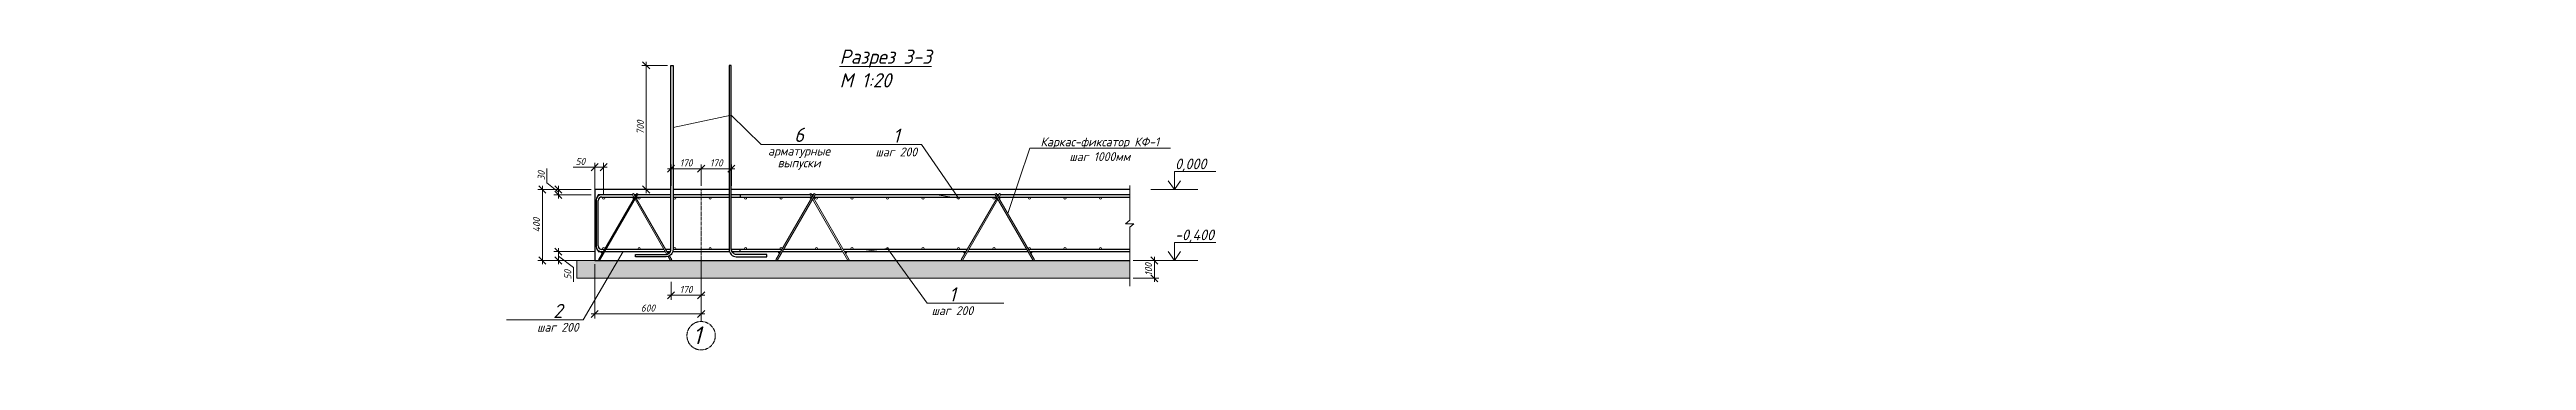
# Model space of a CAD drawing. Header units: millimetres. Extents: x 339888 to 1025294, y -263818 to -40540.
# Drawn here: x 488674 to 502632, y -67402 to -65650 of the extents above; entities that cross this region are included whole.
import ezdxf
from ezdxf import colors
from ezdxf.entities.mleader import LeaderData, LeaderLine
from ezdxf.math import Vec2, Vec3

# ---------------------------------------------------------------- set-up
doc = ezdxf.new("R2010")
doc.units = ezdxf.units.MM
doc.linetypes.add('CENTER2', pattern=[28.575, 19.05, -3.175, 3.175, -3.175])
doc.layers.get('0').update_dxf_attribs({"lineweight": 15})
for name, color, linetype, lineweight in [('0 @ 20', 7, 'Continuous', 15), ('Оси', 126, 'CENTER2', 15), ('Размеры', 250, 'Continuous', 18), ('Размеры @ 20', 250, 'Continuous', 18)]:
    doc.layers.add(name, color=color, linetype=linetype, lineweight=lineweight)
doc.styles.add('ГОСТ 2', font='GOST_Common Italic.ttf', dxfattribs={"height": 2})
doc.styles.add('ГОСТ 2.5', font='GOST_Common Italic.ttf', dxfattribs={"height": 2.5})
doc.styles.add('ГОСТ 3', font='GOST_Common Italic.ttf', dxfattribs={"height": 3})
doc.styles.add('Размерный 2', font='isocpeui.ttf', dxfattribs={"height": 2})
doc.dimstyles.new('ISO-25', dxfattribs={"dimtxt": 2, "dimasz": 1.8, "dimexe": 1, "dimexo": 2, "dimtad": 1, "dimdec": 0, "dimlfac": 100, "dimtxsty": 'Размерный 2', "dimblk": 'OBLIQUE', "dimcen": 2, "dimdle": 1, "dimclrd": 251, "dimclre": 251, "dimadec": 0, "dimazin": 0, "dimtfac": 1, "dimtdec": 0, "dimtmove": 0, "dimatfit": 3, "dimfxl": 1, "dimlwd": 15, "dimlwe": 15, "dimarcsym": 0})
doc.dimstyles.new('ГОСТ_2К', dxfattribs={"dimtxt": 2, "dimasz": 2, "dimexe": 1.25, "dimexo": 1, "dimtad": 1, "dimdec": 0, "dimtxsty": 'ГОСТ 2', "dimblk": 'OBLIQUE', "dimcen": -2.5, "dimdle": 1, "dimclrd": 251, "dimclre": 251, "dimclrt": 256, "dimadec": 1, "dimazin": 0, "dimtfac": 1, "dimtdec": 0, "dimtmove": 0, "dimatfit": 3, "dimfxl": 1, "dimlwd": 15, "dimlwe": 15, "dimarcsym": 1})

# ---------------------------------------------------------------- blocks, each defined once
blk = doc.blocks.new('_Oblique')
at = {"color": 0, "linetype": 'ByBlock', "lineweight": -2}
blk.add_line((-0.5, -0.5), (0.5, 0.5), dxfattribs=at)
blk = doc.blocks.new('*D900')
at = {"color": 251, "lineweight": 15, "transparency": 16777216}
for p, q in [((491746, -66859), (491746, -67165)), ((492346, -66831), (492346, -67165)), ((492366, -67140), (491726, -67140))]:
    blk.add_line(p, q, dxfattribs=at)
at = {"layer": 'Defpoints', "color": 0, "lineweight": 15, "transparency": 16777216}
for p in [(491746, -66839), (492346, -66811), (491746, -67140)]:
    blk.add_point(p, dxfattribs=at)
at = {"color": 251, "lineweight": 15, "transparency": 16777216, "xscale": 40, "yscale": 40, "zscale": 40, "rotation": 180}
blk.add_blockref('_Oblique', (491746, -67140), dxfattribs=at)
at = {"color": 251, "lineweight": 15, "transparency": 16777216, "xscale": 40, "yscale": 40, "zscale": 40}
blk.add_blockref('_Oblique', (492346, -67140), dxfattribs=at)
at = {"lineweight": 15, "transparency": 16777216, "insert": (492046, -67107), "char_height": 40, "attachment_point": 5, "style": 'ГОСТ 2'}
blk.add_mtext('600', dxfattribs=at)
blk = doc.blocks.new('*D901')
at = {"color": 251, "lineweight": 15, "transparency": 16777216}
for p, q in [((491746, -66467), (491746, -66288)), ((491796, -66467), (491796, -66288)), ((491746, -66313), (491625, -66313)), ((491816, -66313), (491746, -66313))]:
    blk.add_line(p, q, dxfattribs=at)
at = {"layer": 'Defpoints', "color": 0, "lineweight": 15, "transparency": 16777216}
for p in [(491746, -66313), (491746, -66487), (491796, -66487)]:
    blk.add_point(p, dxfattribs=at)
at = {"color": 251, "lineweight": 15, "transparency": 16777216, "xscale": 40, "yscale": 40, "zscale": 40, "rotation": 180}
blk.add_blockref('_Oblique', (491746, -66313), dxfattribs=at)
at = {"color": 251, "lineweight": 15, "transparency": 16777216, "xscale": 40, "yscale": 40, "zscale": 40}
blk.add_blockref('_Oblique', (491796, -66313), dxfattribs=at)
at = {"lineweight": 15, "transparency": 16777216, "insert": (491665, -66281), "char_height": 40, "attachment_point": 5, "style": 'ГОСТ 2'}
blk.add_mtext('50', dxfattribs=at)
blk = doc.blocks.new('*U896')
at = {"layer": 'Размеры', "lineweight": 15}
blk.add_circle((0, 0), 6, dxfattribs=at)
blk = doc.blocks.new('*U897')
at = {"layer": 'Размеры', "color": 0, "linetype": 'ByBlock', "lineweight": -2, "transparency": 16777216}
for p in [(0, 0), (200, 0), (400, 0), (600, 0), (800, 0), (1000, 0), (1200, 0), (1400, 0), (1600, 0), (1800, 0), (2000, 0), (2200, 0), (2400, 0), (2600, 0), (2800, 0)]:
    blk.add_blockref('*U896', p, dxfattribs=at)
blk = doc.blocks.new('*D902')
at = {"color": 251, "lineweight": 15, "transparency": 16777216}
for p, q in [((491746, -66789), (491516, -66789)), ((491726, -66839), (491516, -66839)), ((491541, -66769), (491541, -66859)), ((491541, -66814), (491626, -66879)), ((491626, -66879), (491626, -66960))]:
    blk.add_line(p, q, dxfattribs=at)
at = {"layer": 'Defpoints', "color": 0, "lineweight": 15, "transparency": 16777216}
for p in [(491541, -66839), (491746, -66839), (491766, -66789)]:
    blk.add_point(p, dxfattribs=at)
at = {"color": 251, "lineweight": 15, "transparency": 16777216, "xscale": 40, "yscale": 40, "zscale": 40}
for p, rotation in [((491541, -66789), 90), ((491541, -66839), 270)]:
    blk.add_blockref('_Oblique', p, dxfattribs=dict(at, rotation=rotation))
at = {"lineweight": 15, "transparency": 16777216, "insert": (491594, -66919), "char_height": 40, "attachment_point": 5, "rotation": 90, "style": 'ГОСТ 2'}
blk.add_mtext('50', dxfattribs=at)
blk = doc.blocks.new('*D903')
at = {"color": 251, "lineweight": 15, "transparency": 16777216}
for p, q in [((491477, -66402), (491477, -66321)), ((491541, -66454), (491477, -66402)), ((491726, -66439), (491516, -66439)), ((491541, -66489), (491541, -66419)), ((491726, -66469), (491516, -66469))]:
    blk.add_line(p, q, dxfattribs=at)
at = {"layer": 'Defpoints', "color": 0, "lineweight": 15, "transparency": 16777216}
for p in [(491541, -66439), (491746, -66439), (491746, -66469)]:
    blk.add_point(p, dxfattribs=at)
at = {"color": 251, "lineweight": 15, "transparency": 16777216, "xscale": 40, "yscale": 40, "zscale": 40}
for p, rotation in [((491541, -66439), 90), ((491541, -66469), 270)]:
    blk.add_blockref('_Oblique', p, dxfattribs=dict(at, rotation=rotation))
at = {"lineweight": 15, "transparency": 16777216, "insert": (491445, -66361), "char_height": 40, "attachment_point": 5, "rotation": 90, "style": 'ГОСТ 2'}
blk.add_mtext('30', dxfattribs=at)
blk = doc.blocks.new('*U898')
at = {"layer": 'Размеры', "lineweight": 15}
blk.add_circle((0, 0), 6, dxfattribs=at)
blk = doc.blocks.new('*U899')
at = {"layer": 'Размеры', "color": 0, "linetype": 'ByBlock', "lineweight": -2, "transparency": 16777216}
for p in [(0, 0), (200, 0), (400, 0), (600, 0), (800, 0), (1000, 0), (1200, 0), (1400, 0), (1600, 0), (1800, 0), (2000, 0), (2200, 0), (2400, 0), (2600, 0), (2800, 0)]:
    blk.add_blockref('*U898', p, dxfattribs=at)
blk = doc.blocks.new('*D904')
at = {"color": 251, "lineweight": 15, "transparency": 16777216}
for p, q in [((494781, -66839), (494925, -66839)), ((494900, -66819), (494900, -66959)), ((494781, -66939), (494925, -66939))]:
    blk.add_line(p, q, dxfattribs=at)
at = {"layer": 'Defpoints', "color": 0, "lineweight": 15, "transparency": 16777216}
for p in [(494761, -66839), (494761, -66939), (494900, -66939)]:
    blk.add_point(p, dxfattribs=at)
at = {"color": 251, "lineweight": 15, "transparency": 16777216, "xscale": 40, "yscale": 40, "zscale": 40}
for p, rotation in [((494900, -66839), 90), ((494900, -66939), 270)]:
    blk.add_blockref('_Oblique', p, dxfattribs=dict(at, rotation=rotation))
at = {"lineweight": 15, "transparency": 16777216, "insert": (494867, -66889), "char_height": 40, "attachment_point": 5, "rotation": 90, "style": 'ГОСТ 2'}
blk.add_mtext('100', dxfattribs=at)
blk = doc.blocks.new('_None')
blk = doc.blocks.new('*D905')
at = {"color": 251, "lineweight": 15, "transparency": 16777216}
for p, q in [((491726, -66439), (491426, -66439)), ((491451, -66859), (491451, -66419)), ((491726, -66839), (491426, -66839))]:
    blk.add_line(p, q, dxfattribs=at)
at = {"layer": 'Defpoints', "color": 0, "lineweight": 15, "transparency": 16777216}
for p in [(491451, -66439), (491746, -66439), (491746, -66839)]:
    blk.add_point(p, dxfattribs=at)
at = {"color": 251, "lineweight": 15, "transparency": 16777216, "xscale": 40, "yscale": 40, "zscale": 40}
for p, rotation in [((491451, -66439), 90), ((491451, -66839), 270)]:
    blk.add_blockref('_Oblique', p, dxfattribs=dict(at, rotation=rotation))
at = {"lineweight": 15, "transparency": 16777216, "insert": (491418, -66639), "char_height": 40, "attachment_point": 5, "rotation": 90, "style": 'ГОСТ 2'}
blk.add_mtext('400', dxfattribs=at)
blk = doc.blocks.new('*D906')
at = {"color": 251, "lineweight": 15, "transparency": 16777216}
for p, q in [((492176, -66959), (492176, -67060)), ((492346, -66959), (492346, -67060)), ((492366, -67035), (492156, -67035))]:
    blk.add_line(p, q, dxfattribs=at)
at = {"layer": 'Defpoints', "color": 0, "lineweight": 15, "transparency": 16777216}
for p in [(492176, -66939), (492346, -66939), (492176, -67035)]:
    blk.add_point(p, dxfattribs=at)
at = {"color": 251, "lineweight": 15, "transparency": 16777216, "xscale": 40, "yscale": 40, "zscale": 40, "rotation": 180}
blk.add_blockref('_Oblique', (492176, -67035), dxfattribs=at)
at = {"color": 251, "lineweight": 15, "transparency": 16777216, "xscale": 40, "yscale": 40, "zscale": 40}
blk.add_blockref('_Oblique', (492346, -67035), dxfattribs=at)
at = {"lineweight": 15, "transparency": 16777216, "insert": (492261, -67002), "char_height": 40, "attachment_point": 5, "style": 'ГОСТ 2'}
blk.add_mtext('170', dxfattribs=at)
blk = doc.blocks.new('*D907')
at = {"color": 251, "lineweight": 15, "transparency": 16777216}
for p, q in [((492176, -66419), (492176, -66297)), ((492346, -66419), (492346, -66297)), ((492366, -66322), (492156, -66322))]:
    blk.add_line(p, q, dxfattribs=at)
at = {"layer": 'Defpoints', "color": 0, "lineweight": 15, "transparency": 16777216}
for p in [(492176, -66322), (492176, -66439), (492346, -66439)]:
    blk.add_point(p, dxfattribs=at)
at = {"color": 251, "lineweight": 15, "transparency": 16777216, "xscale": 40, "yscale": 40, "zscale": 40, "rotation": 180}
blk.add_blockref('_Oblique', (492176, -66322), dxfattribs=at)
at = {"color": 251, "lineweight": 15, "transparency": 16777216, "xscale": 40, "yscale": 40, "zscale": 40}
blk.add_blockref('_Oblique', (492346, -66322), dxfattribs=at)
at = {"lineweight": 15, "transparency": 16777216, "insert": (492261, -66289), "char_height": 40, "attachment_point": 5, "style": 'ГОСТ 2'}
blk.add_mtext('170', dxfattribs=at)
blk = doc.blocks.new('*D908')
at = {"color": 251, "lineweight": 15, "transparency": 16777216}
for p, q in [((492346, -66419), (492346, -66297)), ((492516, -66419), (492516, -66297)), ((492326, -66322), (492536, -66322))]:
    blk.add_line(p, q, dxfattribs=at)
at = {"layer": 'Defpoints', "color": 0, "lineweight": 15, "transparency": 16777216}
for p in [(492346, -66439), (492516, -66322), (492516, -66439)]:
    blk.add_point(p, dxfattribs=at)
at = {"color": 251, "lineweight": 15, "transparency": 16777216, "xscale": 40, "yscale": 40, "zscale": 40, "rotation": 180}
blk.add_blockref('_Oblique', (492346, -66322), dxfattribs=at)
at = {"color": 251, "lineweight": 15, "transparency": 16777216, "xscale": 40, "yscale": 40, "zscale": 40}
blk.add_blockref('_Oblique', (492516, -66322), dxfattribs=at)
at = {"lineweight": 15, "transparency": 16777216, "insert": (492431, -66289), "char_height": 40, "attachment_point": 5, "style": 'ГОСТ 2'}
blk.add_mtext('170', dxfattribs=at)
blk = doc.blocks.new('*D909')
at = {"color": 251, "lineweight": 15, "transparency": 16777216}
for p, q in [((492156, -65739), (492011, -65739)), ((492036, -65719), (492036, -66459)), ((492156, -66439), (492011, -66439))]:
    blk.add_line(p, q, dxfattribs=at)
at = {"layer": 'Defpoints', "color": 0, "lineweight": 15, "transparency": 16777216}
for p in [(492176, -65739), (492036, -66439), (492176, -66439)]:
    blk.add_point(p, dxfattribs=at)
at = {"color": 251, "lineweight": 15, "transparency": 16777216, "xscale": 40, "yscale": 40, "zscale": 40}
for p, rotation in [((492036, -65739), 90), ((492036, -66439), 270)]:
    blk.add_blockref('_Oblique', p, dxfattribs=dict(at, rotation=rotation))
at = {"lineweight": 15, "transparency": 16777216, "insert": (492003, -66089), "char_height": 40, "attachment_point": 5, "rotation": 90, "style": 'ГОСТ 2'}
blk.add_mtext('700', dxfattribs=at)

msp = doc.modelspace()

# ---------------------------------------------------------------- hatches: boundary and pattern name
at = {"layer": 'Размеры', "lineweight": 15, "true_color": 0x636466}
h = msp.add_hatch(dxfattribs=at)
h.set_pattern_fill('AR-CONC', color=251, scale=0.5)
h.set_pattern_definition([(50, (-42396.894, 61435.3), (91.092334, -7.969543), [9.525, -104.775]), (355, (-42396.89, 61435.3), (-17.62171, 95.528423), [7.62, -83.820292]), (100.451445, (-42389.3, 61434.64), (73.470624, 87.558876), [8.095004, -89.045122]), (46.1842, (-42396.89, 61460.7), (135.53952, -21.021164), [14.2875, -157.1625]), (96.635558, (-42385.6, 61458.95), (118.702067, 123.713062), [12.14251, -133.567804]), (351.18415, (-42396.9, 61460.7), (118.702067, 123.713062), [11.429984, -125.729866]), (21, (-42384.194, 61454.35), (75.807196, -51.132599), [9.525, -104.775]), (326, (-42384.19, 61454.35), (30.901014, 92.093983), [7.62, -83.82]), (71.451445, (-42377.88, 61450.09), (106.70821, 40.961384), [8.095004, -89.044969]), (37.5, (-42396.894, 61435.303), (1.5443016, 42.2775194), [0, -82.804, 0, -85.09, 0, -84.1375]), (7.5, (-42396.894, 61435.303), (33.4098313, 50.0902874), [0, -48.514, 0, -80.899, 0, -32.0675]), (327.5, (-42425.215, 61435.303), (67.7952976, -2.864372), [0, -31.75, 0, -99.06, 0, -131.445]), (317.5, (-42437.915, 61435.303), (74.064591, 12.7132455), [0, -41.275, 0, -65.786, 0, -93.345])])
h.paths.add_polyline_path([(491645.75313, -66839.0802), (491645.75313, -66939.0802), (494761.40326, -66939.0802), (494761.40326, -66839.0802)])

# ---------------------------------------------------------------- linework, layer by layer
at = {"lineweight": 15, "ltscale": 0.5}
for p, q in [((494880.02682, -66439.08027), (495144.93161, -66439.08029)), ((494880.02682, -66839.0802), (495144.93161, -66839.08022))]:
    msp.add_line(p, q, dxfattribs=at)
at = {"lineweight": 30}
for points in [[(491975.75313, -66817.39789), (491975.75313, -66805.39789), (492145.75313, -66805.39789, 0.4142135624), (492175.75313, -66775.39789), (492175.75313, -65739.0802), (492187.75313, -65739.0802), (492187.75313, -66777.39789, -0.4142135624), (492147.75313, -66817.39789), (491975.75313, -66817.39789)], [(492715.75313, -66817.39789), (492715.75313, -66805.39789), (492545.75313, -66805.39789, -0.4142135624), (492515.75313, -66775.39789), (492515.75313, -65739.0802), (492503.75313, -65739.0802), (492503.75313, -66777.39789, 0.4142135624), (492543.75313, -66817.39789), (492715.75313, -66817.39789)]]:
    msp.add_lwpolyline(points, format="xyb", dxfattribs=at)
for points in [[(492175.75313, -66439.0802), (491745.75313, -66439.0802), (491745.75313, -66839.0802), (494761.40326, -66839.0802)], [(492503.75313, -66439.0802), (492187.75313, -66439.0802)], [(494761.40326, -66439.0802), (492515.75313, -66439.0802)]]:
    msp.add_lwpolyline(points, dxfattribs=at)
at = {"layer": 'Оси'}
msp.add_line((492345.75313, -67182.90581), (492345.75313, -66439.0802), dxfattribs=at)
msp.add_circle((492345.75313, -67262.90581), 80, dxfattribs=at)
at = {"layer": 'Размеры', "lineweight": 30}
for p, q in [((491753.75313, -66499.0802), (491753.75313, -66759.09594)), ((491959.73345, -66469.0802), (491765.75313, -66469.0802)), ((491765.75313, -66475.06446), (491765.75313, -66469.0802)), ((491765.75313, -66757.09594), (491765.75313, -66501.0802)), ((491785.75313, -66481.0802), (491966.66165, -66481.0802)), ((492565.75313, -66469.0802), (492565.75313, -66481.0802)), ((491765.75313, -66783.09594), (491765.75313, -66789.0802)), ((491765.75313, -66789.0802), (491793.47964, -66789.0802)), ((491800.40785, -66777.0802), (491784.9598, -66777.0802)), ((492565.75313, -66789.15914), (492565.75313, -66777.15914))]:
    msp.add_line(p, q, dxfattribs=at)
at = {"layer": 'Размеры', "lineweight": 15}
for points in [[(494761.40326, -66416.40195), (494761.40326, -66612.01365), (494737.21118, -66631.93702), (494783.67344, -66631.93702), (494761.40326, -66651.00854), (494761.40326, -66983.57935)], [(491973.60139, -66477.10018), (491964.41656, -66461.19158), (491957.48836, -66465.19158), (491968.98259, -66485.10018)], [(491973.60139, -66493.10018), (492153.34307, -66804.4219)], [(492160.80599, -66801.34806), (491978.22019, -66485.10018)], [(492973.60139, -66477.10018), (492964.41656, -66461.19158), (492957.48836, -66465.19158), (492968.98259, -66485.10018)], [(492973.60139, -66493.10018), (493173.36026, -66839.09269), (493180.28846, -66835.09269), (492978.22019, -66485.10018)], [(494017.90488, -66493.10018), (493818.14601, -66839.09269), (493811.2178, -66835.09269), (494013.28607, -66485.10018)], [(494017.90488, -66477.10018), (494027.08971, -66461.19158), (494034.01791, -66465.19158), (494022.52368, -66485.10018)], [(494761.40326, -66939.0802), (491645.75313, -66939.0802), (491645.75313, -66839.0802), (494761.40326, -66839.0802)], [(492159.76828, -66815.55069), (492173.36026, -66839.09269), (492180.28846, -66835.09269), (492167.16924, -66812.36952)]]:
    msp.add_lwpolyline(points, dxfattribs=at)
for points in [[(491773.84252, -66839.09269), (491766.91432, -66835.09269), (491982.78623, -66461.19158), (491989.71443, -66465.19158)], [(492773.84252, -66839.09269), (492766.91432, -66835.09269), (492982.78623, -66461.19158), (492989.71443, -66465.19158)], [(494217.66375, -66839.09269), (494224.59195, -66835.09269), (494008.72004, -66461.19158), (494001.79184, -66465.19158)]]:
    msp.add_lwpolyline(points, close=True, dxfattribs=at)
at = {"layer": 'Размеры', "lineweight": 30}
for points in [[(491978.23173, -66469.0802), (491968.97105, -66469.0802)], [(491980.54113, -66481.0802), (492175.75313, -66481.0802)], [(492175.75313, -66469.0802), (491987.46933, -66469.0802)], [(492503.75313, -66469.0802), (492187.75313, -66469.0802)], [(492187.75313, -66481.0802), (492503.75313, -66481.0802)], [(492959.73345, -66469.0802), (492515.75313, -66469.0802)], [(492515.75313, -66481.0802), (492966.66165, -66481.0802)], [(492978.23173, -66469.0802), (492968.97105, -66469.0802)], [(492980.54113, -66481.0802), (494010.96514, -66481.0802)], [(494004.03693, -66469.0802), (492987.46933, -66469.0802)], [(494022.53521, -66469.0802), (494013.27454, -66469.0802)], [(494024.84461, -66481.0802), (494761.40326, -66481.0802)], [(494761.40326, -66469.0802), (494031.77282, -66469.0802)], [(491802.71725, -66789.0802), (492144.48554, -66789.0802)], [(492137.55733, -66777.0802), (491809.64545, -66777.0802)], [(492175.70593, -66777.0802), (492146.79494, -66777.0802)], [(492153.72314, -66789.0802), (492172.45134, -66789.0802)], [(492186.00916, -66789.0802), (492505.49711, -66789.0802)], [(492503.75313, -66777.0802), (492187.75313, -66777.0802)], [(492800.40785, -66777.0802), (492515.80034, -66777.0802)], [(492519.05492, -66789.0802), (492793.47964, -66789.0802)], [(492802.71725, -66789.0802), (493144.48554, -66789.0802)], [(493137.55733, -66777.0802), (492809.64545, -66777.0802)], [(493844.71133, -66777.0802), (493146.79494, -66777.0802)], [(493153.72314, -66789.0802), (493837.78313, -66789.0802)], [(493847.02073, -66789.0802), (494188.78902, -66789.0802)], [(494181.86082, -66777.0802), (493853.94893, -66777.0802)], [(494761.40326, -66777.0802), (494191.09842, -66777.0802)], [(494198.02662, -66789.0802), (494761.40326, -66789.0802)]]:
    msp.add_lwpolyline(points, dxfattribs=at)
at = {"layer": 'Размеры', "lineweight": 15}
for centre in [(491964.37698, -66485.0802), (491982.8258, -66485.0802), (492964.37698, -66485.0802), (492982.8258, -66485.0802), (494008.68047, -66485.0802), (494027.12928, -66485.0802), (491786.52186, -66793.1343), (492160.68092, -66793.1343), (492786.52186, -66793.1343), (493160.68092, -66793.1343), (493830.82535, -66793.1343), (494204.9844, -66793.1343)]:
    msp.add_circle(centre, 4, dxfattribs=at)
at = {"layer": 'Размеры', "lineweight": 30}
for centre, radius, start, end in [((491783.75313, -66499.0802), 30, 90, 180), ((491785.75313, -66501.0802), 20, 90, 180), ((491783.75313, -66759.09594), 30, 180, 270), ((491785.75313, -66757.09594), 20, 180, 270)]:
    msp.add_arc(centre, radius, start, end, dxfattribs=at)

# ---------------------------------------------------------------- block references
at = {"layer": 'Размеры', "lineweight": 15}
msp.add_blockref('*U897', (491796.23567, -66487.0802), dxfattribs=at)
at = {"layer": 'Размеры', "lineweight": 15, "xscale": -1, "rotation": 180}
msp.add_blockref('*U899', (491796.23567, -66771.0802), dxfattribs=at)

# ---------------------------------------------------------------- texts
at = {"layer": '0 @ 20', "lineweight": 15, "ltscale": 0.5, "style": 'ГОСТ 3'}
for s, p in [('0,000', (495016.46026, -66324.64844)), ('-0,400', (495016.46026, -66724.64837))]:
    msp.add_text(s, height=60, rotation=359.999994899, dxfattribs=at).set_placement(p)
at = {"layer": '0 @ 20', "lineweight": 15, "insert": (493066.43896, -65650.2176), "char_height": 80, "attachment_point": 1, "style": 'ГОСТ 3'}
msp.add_mtext_dynamic_manual_height_columns('\\pi59.784;{\\LРазрез 3-3\\P\\pi197.84;}М 1:20', width=675.930902, gutter_width=300, heights=[0], dxfattribs=at)
at = {"layer": 'Оси', "style": 'ГОСТ 2'}
msp.add_text('1', height=100, dxfattribs=at).set_placement((492298.93249, -67310.28245))

# ---------------------------------------------------------------- dimensions: what is measured, and where the dimension line sits
at = {"layer": '0 @ 20', "lineweight": 15}
for base, p1, p2, picture, middle in [((492036.00198, -66439.0802), (492175.75313, -65739.0802), (492175.75313, -66439.0802), '*D909', (492003.2444, -66089.0802)), ((491450.60313, -66439.0802), (491745.75313, -66839.0802), (491745.75313, -66439.0802), '*D905', (491418.10313, -66639.0802)), ((494899.95889, -66939.0802), (494761.40326, -66839.0802), (494761.40326, -66939.0802), '*D904', (494867.45889, -66889.0802))]:
    dim = msp.add_linear_dim(base=base, p1=p1, p2=p2, angle=90, dimstyle='ГОСТ_2К', override={"dimscale": 20, "dimtix": 0, "dimtofl": 1, "dimtmove": 0, "dimatfit": 3}, dxfattribs=at)
    dim.commit()
    dim.dimension.update_dxf_attribs({"geometry": picture, "text_midpoint": middle})
for base, p1, p2, picture, middle in [((491745.75313, -66313.2885), (491796.23567, -66487.0802), (491745.75313, -66487.0802), '*D901', (491665.26829, -66280.7885)), ((492175.75313, -66321.52982), (492345.75313, -66439.0802), (492175.75313, -66439.0802), '*D907', (492260.75313, -66288.77225)), ((492515.75313, -66321.52982), (492345.75313, -66439.0802), (492515.75313, -66439.0802), '*D908', (492430.75313, -66288.77225)), ((491745.75313, -67139.7715), (492345.75313, -66810.993), (491745.75313, -66839.0802), '*D900', (492045.75313, -67107.2715)), ((492175.75313, -67034.6213), (492345.75313, -66939.0802), (492175.75313, -66939.0802), '*D906', (492260.75313, -67001.86372))]:
    dim = msp.add_linear_dim(base=base, p1=p1, p2=p2, dimstyle='ГОСТ_2К', override={"dimscale": 20, "dimtix": 0, "dimtofl": 1, "dimtmove": 0, "dimatfit": 3}, dxfattribs=at)
    dim.commit()
    dim.dimension.update_dxf_attribs({"geometry": picture, "text_midpoint": middle})
for base, p1, p2, picture, middle in [((491541.19063, -66439.0802), (491745.75313, -66469.0802), (491745.75313, -66439.0802), '*D903', (491477.44063, -66389.09631)), ((491541.19063, -66839.0802), (491765.75313, -66789.0802), (491745.75313, -66839.0802), '*D902', (491626.44701, -66891.29463))]:
    dim = msp.add_linear_dim(base=base, p1=p1, p2=p2, angle=90, dimstyle='ГОСТ_2К', override={"dimscale": 20, "dimtix": 0, "dimtofl": 1, "dimtmove": 1, "dimatfit": 3}, dxfattribs=at)
    dim.commit()
    dim.dimension.update_dxf_attribs({"geometry": picture, "text_midpoint": middle, "dimtype": 160})

# ---------------------------------------------------------------- leaders
at = {"layer": '0 @ 20', "lineweight": 15, "ltscale": 0.5}
for points in [[(495012.48445, -66439.08028), (495012.48446, -66337.93656), (495245.85131, -66337.93658)], [(495012.48445, -66839.08021), (495012.48446, -66737.93649), (495245.85131, -66737.93651)]]:
    msp.add_leader(points, dimstyle='ISO-25', override={"dimscale": 20, "dimtxt": 0.25, "dimasz": 2.5, "dimgap": 0.625, "dimtad": 0, "dimldrblk": 'Open90'}, dxfattribs=at)
at = {"layer": 'Размеры @ 20', "lineweight": 15}
ml = msp.add_multileader_mtext('Standard', dxfattribs=at)
ml.set_content('6\\P{\\H0.625x;арматурные\\Pвыпуски}', color=256, style='ГОСТ 2.5')
ml.set_leader_properties(color=251, linetype='ByLayer', lineweight=15)
ml.set_arrow_properties(name='NONE')
ml.build(insert=Vec2(0, 0))
ml.multileader.update_dxf_attribs({"text_left_attachment_type": 6, "text_right_attachment_type": 6, "dogleg_length": 0, "arrow_head_size": 0, "scale": 20})
ctx = ml.context
ctx.base_point, ctx.scale, ctx.char_height, ctx.arrow_head_size, ctx.landing_gap_size, ctx.plane_origin = Vec3(492684.33294, -66185.65976), 20, 80, 0, 20, Vec3(493055.31757, -66469.0802)
ctx.left_attachment, ctx.right_attachment, ctx.text_align_type = 6, 6, 1
notes = []
notes.append((ctx, [(0, (1, 1, 0), (492684.33294, -66185.65976), (1, 0), 0, [(0, [(492187.75313, -66089.78688), (492515.75313, -66019.9308)], 0, [])])]))
ctx.mtext.insert, ctx.mtext.alignment, ctx.mtext.line_spacing_factor, ctx.mtext.flow_direction = Vec3(492897.83673, -66090.65976), 2, 0.8, 5
ml = msp.add_multileader_mtext('Standard', dxfattribs=at)
ml.set_content('Каркас-фиксатор КФ-1\\Pшаг 1000мм', color=256, style='ГОСТ 2.5')
ml.set_leader_properties(color=251, linetype='ByLayer', lineweight=15)
ml.set_arrow_properties(name='NONE')
ml.build(insert=Vec2(0, 0))
ml.multileader.update_dxf_attribs({"text_left_attachment_type": 6, "text_right_attachment_type": 6, "dogleg_length": 0, "arrow_head_size": 0, "scale": 20})
ctx = ml.context
ctx.base_point, ctx.scale, ctx.char_height, ctx.arrow_head_size, ctx.landing_gap_size, ctx.plane_origin = Vec3(494198.1166, -66205.33227), 20, 50, 0, 20, Vec3(494116.656, -66648.14213)
ctx.left_attachment, ctx.right_attachment, ctx.text_align_type = 6, 6, 1
notes.append((ctx, [(0, (1, 1, 0), (494198.1166, -66205.33227), (1, 0), 0, [(0, [(494074.38524, -66574.92703)], 0, [])])]))
ctx.mtext.insert, ctx.mtext.width, ctx.mtext.alignment, ctx.mtext.flow_direction = Vec3(494592.45372, -66145.33227), 803.9887729, 2, 5
ml = msp.add_multileader_mtext('Standard', dxfattribs=at)
ml.set_content('1\\P{\\H0.625x;шаг 200}', color=256, style='ГОСТ 2.5')
ml.set_leader_properties(color=251, linetype='ByLayer', lineweight=15)
ml.set_arrow_properties(name='NONE')
ml.build(insert=Vec2(0, 0))
ml.multileader.update_dxf_attribs({"text_left_attachment_type": 6, "text_right_attachment_type": 6, "dogleg_length": 0, "arrow_head_size": 0, "scale": 20})
ctx = ml.context
ctx.base_point, ctx.scale, ctx.char_height, ctx.arrow_head_size, ctx.landing_gap_size, ctx.plane_origin = Vec3(493302.38493, -66185.65976), 20, 80, 0, 20, Vec3(493673.36957, -66469.0802)
ctx.left_attachment, ctx.right_attachment, ctx.text_align_type = 6, 6, 1
notes.append((ctx, [(1, (1, 1, 0), (493588.36978, -66185.65976), (-1, 0), 0, [(1, [(493673.36957, -66469.0802), (493796.23567, -66487.0802)], 0, [])])]))
ctx.mtext.insert, ctx.mtext.alignment, ctx.mtext.line_spacing_factor, ctx.mtext.flow_direction = Vec3(493445.37735, -66095.65976), 2, 0.8, 5
ml = msp.add_multileader_mtext('Standard', dxfattribs=at)
ml.set_content('2\\P{\\H0.625x;шаг 200}', color=256, style='ГОСТ 2.5')
ml.set_leader_properties(color=251, linetype='ByLayer', lineweight=15)
ml.set_arrow_properties(name='NONE')
ml.build(insert=Vec2(0, 0))
ml.multileader.update_dxf_attribs({"text_left_attachment_type": 6, "text_right_attachment_type": 6, "dogleg_length": 0, "arrow_head_size": 0, "scale": 20})
ctx = ml.context
ctx.base_point, ctx.scale, ctx.char_height, ctx.arrow_head_size, ctx.landing_gap_size, ctx.plane_origin = Vec3(491395.36798, -67173.6042), 20, 80, 0, 20, Vec3(492320.27812, -66469.0802)
ctx.left_attachment, ctx.right_attachment, ctx.text_align_type = 6, 6, 1
notes.append((ctx, [(1, (1, 1, 0), (491681.35282, -67173.6042), (-1, 0), 0, [(0, [(491906.41742, -66789.0802)], 0, [])])]))
ctx.mtext.insert, ctx.mtext.alignment, ctx.mtext.line_spacing_factor, ctx.mtext.flow_direction = Vec3(491538.3604, -67083.6042), 2, 0.8, 5
ml = msp.add_multileader_mtext('Standard', dxfattribs=at)
ml.set_content('1\\P{\\H0.625x;шаг 200}', color=256, style='ГОСТ 2.5')
ml.set_leader_properties(color=251, linetype='ByLayer', lineweight=15)
ml.set_arrow_properties(name='NONE')
ml.build(insert=Vec2(0, 0))
ml.multileader.update_dxf_attribs({"text_left_attachment_type": 6, "text_right_attachment_type": 6, "dogleg_length": 0, "arrow_head_size": 0, "scale": 20})
ctx = ml.context
ctx.base_point, ctx.scale, ctx.char_height, ctx.arrow_head_size, ctx.landing_gap_size, ctx.plane_origin = Vec3(493618.80701, -67079.79472), 20, 80, 0, 20, Vec3(493360.82371, -67441.56743)
ctx.left_attachment, ctx.right_attachment, ctx.text_align_type = 6, 6, 1
notes.append((ctx, [(0, (1, 1, 0), (493618.80701, -67079.79472), (1, 0), 0, [(1, [(493261.20422, -66789.0802), (493396.23567, -66771.0802)], 0, [])])]))
ctx.mtext.insert, ctx.mtext.alignment, ctx.mtext.line_spacing_factor, ctx.mtext.flow_direction = Vec3(493761.79943, -66989.79472), 2, 0.8, 5
for ctx, leaders in notes:
    for number, flags, end, landing, length, lines in leaders:
        leader = LeaderData()
        leader.index, (leader.has_last_leader_line, leader.has_dogleg_vector, leader.attachment_direction) = number, flags
        leader.last_leader_point, leader.dogleg_vector, leader.dogleg_length = Vec3(end), Vec3(landing), length
        for number, points, colour, breaks in lines:
            line = LeaderLine()
            line.index, line.vertices, line.color, line.breaks = number, Vec3.list(points), colors.encode_raw_color(colour), breaks
            leader.lines.append(line)
        ctx.leaders.append(leader)

doc.saveas('drawing.dxf')
